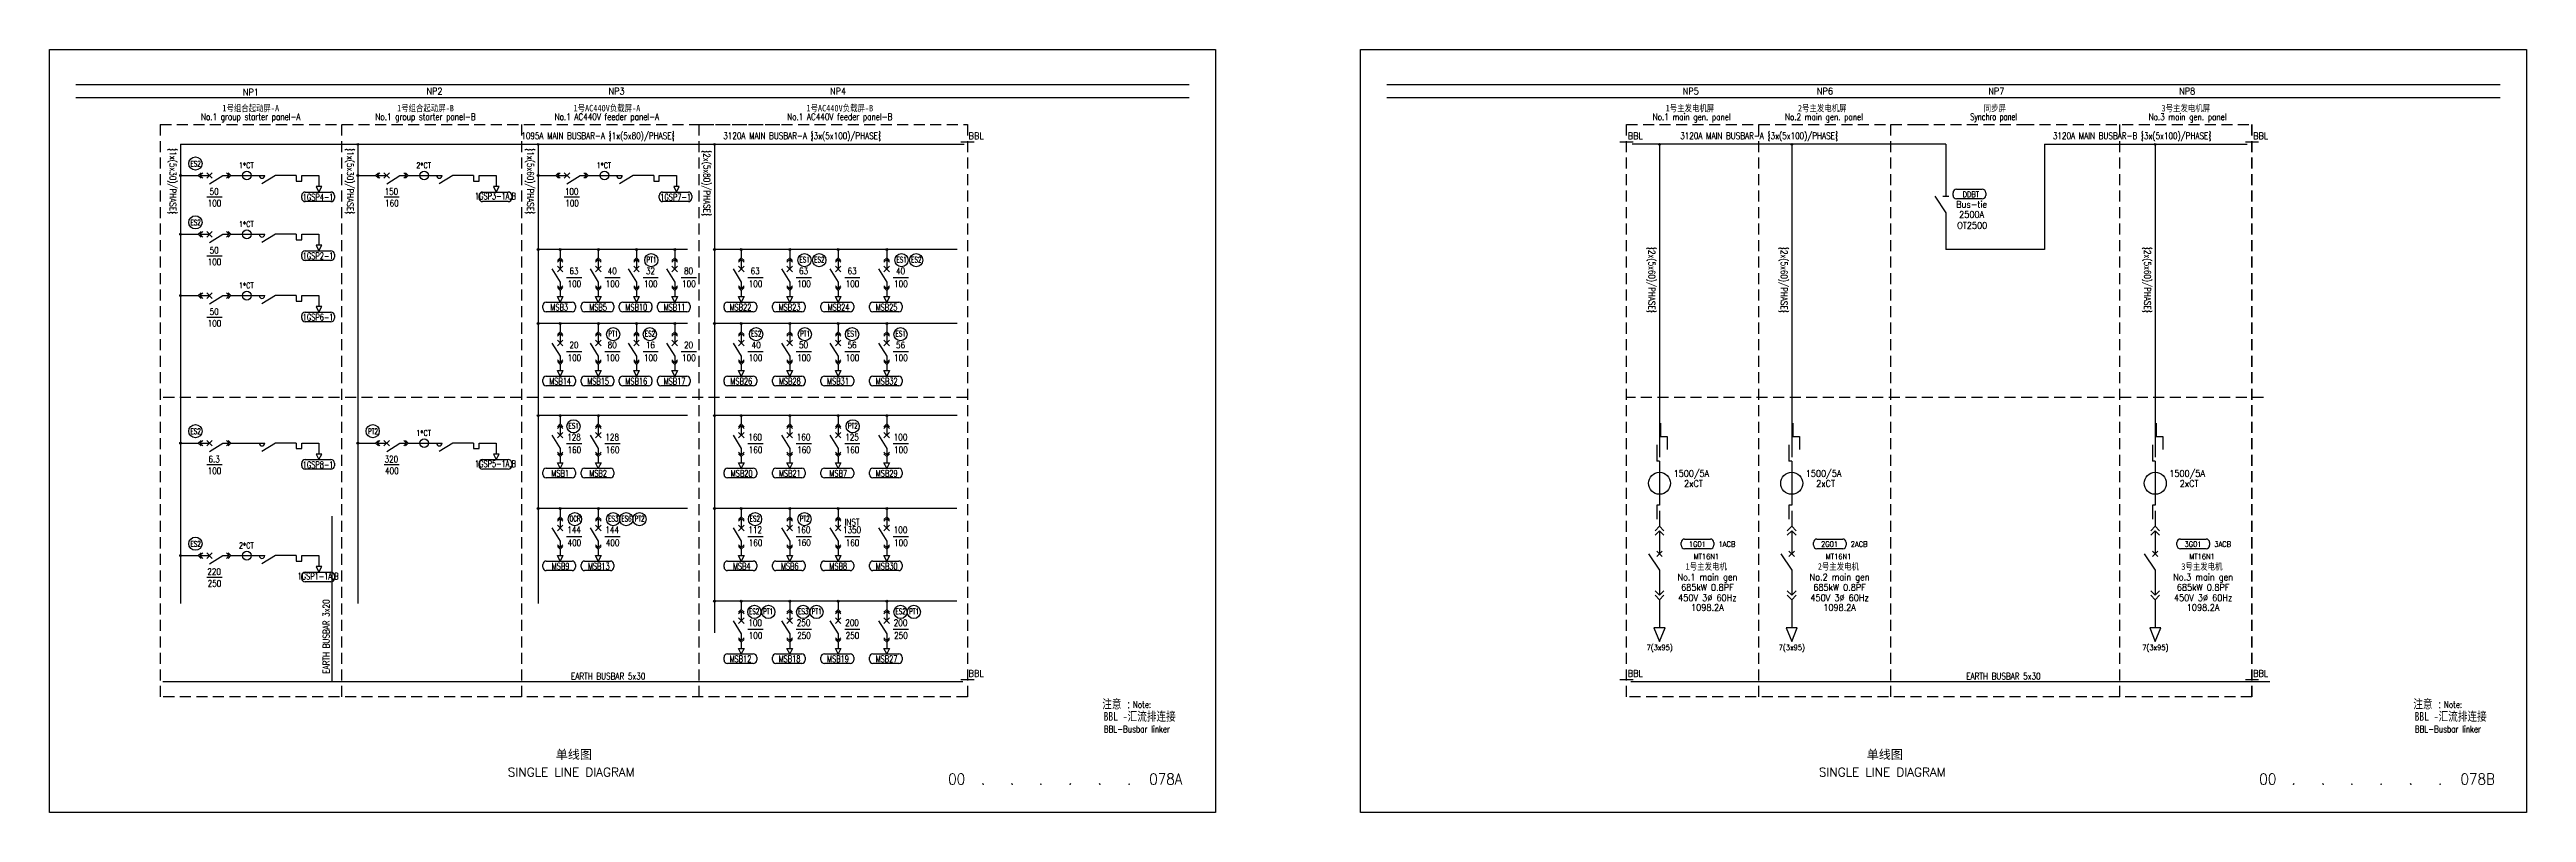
# Model space of a CAD drawing. Extents: x -598 to 568, y 398 to 572.
# Drawn here: x -598 to -35, y 398 to 572 of the extents above; entities that cross this region are included whole.
import ezdxf
from ezdxf.enums import TextEntityAlignment as Align

# ---------------------------------------------------------------- set-up
doc = ezdxf.new("R2010")
doc.units = 0
doc.header["$MEASUREMENT"] = 0
doc.linetypes.add('HIDDEN2', pattern=[0.1875, 0.125, -0.0625])
doc.layers.get('0').update_dxf_attribs({"linetype": 'CONTINUOUS'})
for name, color, linetype in [('_SUMMARY_OF_WORK', 7, 'CONTINUOUS'), ('LANDSCAPE', 7, 'CONTINUOUS'), ('MODIFIED MARK', 1, 'CONTINUOUS'), ('元件', 3, 'CONTINUOUS')]:
    doc.layers.add(name, color=color, linetype=linetype)
doc.styles.add('hzdxf', font='仿宋_GB2312.ttf')
doc.styles.add('HZTXT', font='仿宋_GB2312.ttf', dxfattribs={"width": 0.1})
doc.styles.get("Standard").update_dxf_attribs({"font": 'romans.shx'})

# ---------------------------------------------------------------- blocks, each defined once
blk = doc.blocks.new('A$C59D05EB8')
at = {"color": 3}
for p, q in [((2.75, 49.6), (2.75, 46.6)), ((2.75, 46.6), (4.25, 46.6)), ((4.25, 46.6), (4.25, 43.6)), ((1.88, 44.69), (1.88, 40.94)), ((2.5, 40.94), (1.88, 40.94)), ((2.5, 40.94), (2.5, 30.94)), ((1.88, 30.94), (1.88, 27.82)), ((2.5, 30.94), (1.88, 30.94)), ((2.5, 29.69), (2.5, 26.17)), ((2.5, 25.17), (2.5, 19.94)), ((0, 19.94), (2.5, 16.19)), ((3.12, 20.56), (1.88, 19.31)), ((1.88, 20.56), (3.12, 19.31)), ((2.5, 16.19), (2.5, 10.51)), ((2.5, 9.51), (2.5, 3.12)), ((3.75, 3.12), (1.25, 3.12)), ((1.25, 3.12), (2.5, 0)), ((2.5, 0), (3.75, 3.12))]:
    blk.add_line(p, q, dxfattribs=at)
for points in [[(1.5, 25.17), (2.5, 26.17), (3.5, 25.17)], [(1.5, 24.17), (2.5, 25.17), (3.5, 24.17)], [(1.5, 11.51), (2.5, 10.51), (3.5, 11.51)], [(1.5, 10.51), (2.5, 9.51), (3.5, 10.51)]]:
    blk.add_lwpolyline(points, dxfattribs=at)
blk.add_circle((2.5, 35.94), 2.5, dxfattribs=at)
blk = doc.blocks.new('A$C598858A7')
for p, q in [((-1, 0.78), (-1, 1.41)), ((-0.22, 2.19), (5.64, 2.19)), ((6.42, 1.41), (6.42, 0.78)), ((5.64, 0), (-0.22, 0))]:
    blk.add_line(p, q)
for centre, start, end in [((-0.22, 1.41), 90, 180), ((-0.22, 0.78), 180, 270), ((5.64, 1.41), 0, 90), ((5.64, 0.78), 270, 0)]:
    blk.add_arc(centre, 0.781, start, end)
blk = doc.blocks.new('A$C20F319FD')
at = {"color": 1}
for p, q in [((1.87, 11.94), (1.87, 10.05)), ((0, 7.52), (1.87, 4.52)), ((1.25, 9.43), (1.87, 10.05)), ((1.25, 9.05), (1.87, 9.67)), ((1.25, 6.89), (2.5, 8.14)), ((1.25, 8.14), (2.5, 6.89)), ((1.87, 10.05), (2.5, 9.43)), ((1.87, 9.67), (1.87, 7.52)), ((1.87, 9.67), (2.5, 9.05)), ((1.25, 3.67), (1.87, 3.05)), ((1.25, 3.29), (1.87, 2.67)), ((1.87, 0), (1.25, 1.25)), ((1.25, 1.25), (2.5, 1.25)), ((1.87, 4.52), (1.87, 3.05)), ((1.87, 3.05), (2.5, 3.67)), ((1.87, 2.67), (2.5, 3.29)), ((1.87, 2.67), (1.87, 1.25)), ((1.87, 1.52), (1.87, 1.25)), ((2.5, 1.25), (1.87, 0))]:
    blk.add_line(p, q, dxfattribs=at)
blk = doc.blocks.new('A$C47885F4E')
at = {"color": 1}
for p, q in [((0, 1.88), (1.89, 1.88)), ((1.89, 1.88), (2.52, 2.5)), ((2.52, 1.25), (1.89, 1.88)), ((2.27, 1.88), (2.89, 2.5)), ((2.27, 1.88), (4.43, 1.88)), ((2.89, 1.25), (2.27, 1.88)), ((5.05, 1.25), (3.8, 2.5)), ((3.8, 1.25), (5.05, 2.5)), ((4.43, 0), (7.43, 1.88)), ((7.43, 1.88), (8.89, 1.88)), ((8.89, 1.88), (8.27, 2.5)), ((8.27, 1.25), (8.89, 1.88)), ((9.27, 1.88), (8.65, 2.5)), ((8.65, 1.25), (9.27, 1.88)), ((9.27, 1.88), (10.69, 1.88))]:
    blk.add_line(p, q, dxfattribs=at)

msp = doc.modelspace()

# ---------------------------------------------------------------- linework, layer by layer
at = {"color": 3, "linetype": 'HIDDEN2', "ltscale": 20}
for p, q in [((-572.39, 554.62), (-450.15, 554.62)), ((-572.39, 554.62), (-572.39, 424.62)), ((-531.26, 554.62), (-531.26, 424.62)), ((-490.44, 554.62), (-490.44, 424.62)), ((-450.15, 554.62), (-450.15, 424.62)), ((-450.15, 554.62), (-450.15, 424.62)), ((-450.15, 554.62), (-389.21, 554.62)), ((-389.21, 554.62), (-389.21, 424.62)), ((-239.64, 554.62), (-173.65, 554.62)), ((-239.64, 424.62), (-239.64, 554.62)), ((-209.64, 424.62), (-209.64, 554.62)), ((-179.64, 424.62), (-179.64, 554.62)), ((-173.65, 554.62), (-149.64, 554.62)), ((-149.64, 554.62), (-97.7, 554.62)), ((-127.7, 424.62), (-127.7, 554.62)), ((-97.7, 554.62), (-97.7, 424.62)), ((-97.7, 424.62), (-97.7, 554.62)), ((-97.7, 424.62), (-97.7, 554.62)), ((-97.7, 424.62), (-97.7, 554.62)), ((-389.21, 492.62), (-572.39, 492.62)), ((-95.12, 492.62), (-239.64, 492.62)), ((-95.12, 492.62), (-97.7, 492.62)), ((-389.21, 424.62), (-572.39, 424.62)), ((-97.7, 424.62), (-239.64, 424.62))]:
    msp.add_line(p, q, dxfattribs=at)
at = {"color": 3, "linetype": 'HIDDEN2', "ltscale": 10}
msp.add_line((-448.05, 554.62), (-429.26, 554.62), dxfattribs=at)
at = {"color": 3}
for p, q in [((-567.79, 550.12), (-389.96, 550.12)), ((-567.79, 550.12), (-567.79, 445.84)), ((-527.55, 550.12), (-527.55, 445.84)), ((-490.31, 550.12), (-486.65, 550.12)), ((-486.65, 550.12), (-486.65, 445.84)), ((-446.62, 550.12), (-446.62, 439.15)), ((-390.71, 550.7), (-387.71, 550.7)), ((-241.13, 550.7), (-238.13, 550.7)), ((-167.15, 550.12), (-238.39, 550.12)), ((-232.16, 550.12), (-232.16, 479.06)), ((-202.16, 550.12), (-202.16, 479.06)), ((-167.15, 550.12), (-167.15, 538.35)), ((-144.79, 550.12), (-98.78, 550.12)), ((-119.66, 550.12), (-119.66, 479.06)), ((-99.19, 550.7), (-96.19, 550.7)), ((-567.79, 543.04), (-565.67, 543.04)), ((-554.98, 543.04), (-548.7, 543.04)), ((-546.22, 543.04), (-549.35, 541.16)), ((-541.56, 543.04), (-546.22, 543.04)), ((-541.56, 543.04), (-541.56, 541.79)), ((-541.56, 541.79), (-540.31, 541.79)), ((-540.31, 541.79), (-540.31, 543.04)), ((-540.31, 543.04), (-536.39, 543.04)), ((-537.01, 540.54), (-536.39, 539.29)), ((-535.76, 540.54), (-537.01, 540.54)), ((-536.39, 543.04), (-536.39, 540.54)), ((-536.39, 539.29), (-535.76, 540.54)), ((-527.55, 543.04), (-525.43, 543.04)), ((-514.74, 543.04), (-508.45, 543.04)), ((-505.98, 543.04), (-509.11, 541.16)), ((-501.31, 543.04), (-505.98, 543.04)), ((-501.31, 543.04), (-501.31, 541.79)), ((-501.31, 541.79), (-500.06, 541.79)), ((-500.06, 541.79), (-500.06, 543.04)), ((-500.06, 543.04), (-496.15, 543.04)), ((-496.77, 540.54), (-496.15, 539.29)), ((-495.52, 540.54), (-496.77, 540.54)), ((-496.15, 543.04), (-496.15, 540.54)), ((-496.15, 539.29), (-495.52, 540.54)), ((-486.65, 543.04), (-484.53, 543.04)), ((-473.84, 543.04), (-467.56, 543.04)), ((-465.08, 543.04), (-468.21, 541.16)), ((-460.42, 543.04), (-465.08, 543.04)), ((-460.42, 543.04), (-460.42, 541.79)), ((-460.42, 541.79), (-459.17, 541.79)), ((-459.17, 541.79), (-459.17, 543.04)), ((-459.17, 543.04), (-455.25, 543.04)), ((-455.87, 540.54), (-455.25, 539.29)), ((-454.62, 540.54), (-455.87, 540.54)), ((-455.25, 543.04), (-455.25, 540.54)), ((-455.25, 539.29), (-454.62, 540.54)), ((-169.65, 538.35), (-167.15, 534.6)), ((-167.83, 538.35), (-166.47, 538.35)), ((-167.15, 534.6), (-167.15, 526.23)), ((-567.79, 529.69), (-565.67, 529.69)), ((-554.98, 529.69), (-548.7, 529.69)), ((-546.22, 529.69), (-549.35, 527.82)), ((-541.56, 529.69), (-546.22, 529.69)), ((-541.56, 529.69), (-541.56, 528.44)), ((-541.56, 528.44), (-540.31, 528.44)), ((-540.31, 528.44), (-540.31, 529.69)), ((-540.31, 529.69), (-536.39, 529.69)), ((-536.39, 529.69), (-536.39, 527.19)), ((-537.01, 527.19), (-536.39, 525.94)), ((-535.76, 527.19), (-537.01, 527.19)), ((-536.39, 525.94), (-535.76, 527.19)), ((-452.78, 526.23), (-486.65, 526.23)), ((-391.58, 526.23), (-446.62, 526.23)), ((-567.79, 515.76), (-565.67, 515.76)), ((-554.98, 515.76), (-548.7, 515.76)), ((-546.22, 515.76), (-549.35, 513.89)), ((-541.56, 515.76), (-546.22, 515.76)), ((-541.56, 515.76), (-541.56, 514.51)), ((-541.56, 514.51), (-540.31, 514.51)), ((-540.31, 514.51), (-540.31, 515.76)), ((-540.31, 515.76), (-536.39, 515.76)), ((-537.01, 513.26), (-536.39, 512.01)), ((-535.76, 513.26), (-537.01, 513.26)), ((-536.39, 515.76), (-536.39, 513.26)), ((-536.39, 512.01), (-535.76, 513.26)), ((-452.78, 509.42), (-486.65, 509.42)), ((-391.58, 509.42), (-446.62, 509.42)), ((-452.78, 488.51), (-486.65, 488.51)), ((-391.58, 488.51), (-446.62, 488.51)), ((-567.79, 482.26), (-565.67, 482.26)), ((-554.98, 482.26), (-548.7, 482.26)), ((-546.22, 482.26), (-549.35, 480.39)), ((-541.56, 482.26), (-546.22, 482.26)), ((-541.56, 482.26), (-541.56, 481.01)), ((-541.56, 481.01), (-540.31, 481.01)), ((-540.31, 481.01), (-540.31, 482.26)), ((-540.31, 482.26), (-536.39, 482.26)), ((-537.01, 479.76), (-536.39, 478.51)), ((-535.76, 479.76), (-537.01, 479.76)), ((-536.39, 482.26), (-536.39, 479.76)), ((-536.39, 478.51), (-535.76, 479.76)), ((-527.55, 482.26), (-525.43, 482.26)), ((-514.74, 482.26), (-508.45, 482.26)), ((-505.98, 482.26), (-509.11, 480.39)), ((-501.31, 482.26), (-505.98, 482.26)), ((-501.31, 482.26), (-501.31, 481.01)), ((-501.31, 481.01), (-500.06, 481.01)), ((-500.06, 481.01), (-500.06, 482.26)), ((-500.06, 482.26), (-496.15, 482.26)), ((-496.77, 479.76), (-496.15, 478.51)), ((-495.52, 479.76), (-496.77, 479.76)), ((-496.15, 482.26), (-496.15, 479.76)), ((-496.15, 478.51), (-495.52, 479.76)), ((-452.78, 467.43), (-486.65, 467.43)), ((-481.65, 467.43), (-481.65, 465.54)), ((-391.61, 467.43), (-446.62, 467.43)), ((-483.53, 463), (-481.65, 460)), ((-482.28, 464.92), (-481.65, 465.54)), ((-482.28, 464.54), (-481.65, 465.16)), ((-482.28, 462.38), (-481.03, 463.63)), ((-482.28, 463.63), (-481.03, 462.38)), ((-481.65, 465.54), (-481.03, 464.92)), ((-481.65, 465.16), (-481.65, 463)), ((-481.65, 465.16), (-481.03, 464.54)), ((-567.79, 456.71), (-565.67, 456.71)), ((-554.98, 456.71), (-548.7, 456.71)), ((-546.22, 456.71), (-549.35, 454.83)), ((-541.56, 456.71), (-546.22, 456.71)), ((-541.56, 456.71), (-541.56, 455.46)), ((-541.56, 455.46), (-540.31, 455.46)), ((-540.31, 455.46), (-540.31, 456.71)), ((-540.31, 456.71), (-536.39, 456.71)), ((-536.39, 456.71), (-536.39, 454.21)), ((-482.28, 459.16), (-481.65, 458.54)), ((-482.28, 458.78), (-481.65, 458.16)), ((-481.65, 455.49), (-482.28, 456.74)), ((-482.28, 456.74), (-481.03, 456.74)), ((-481.65, 460), (-481.65, 458.54)), ((-481.65, 458.54), (-481.03, 459.16)), ((-481.65, 458.16), (-481.03, 458.78)), ((-481.65, 458.16), (-481.65, 456.74)), ((-481.65, 457), (-481.65, 456.74)), ((-481.03, 456.74), (-481.65, 455.49)), ((-537.01, 454.21), (-536.39, 452.96)), ((-535.76, 454.21), (-537.01, 454.21)), ((-536.39, 452.96), (-535.76, 454.21)), ((-391.61, 446.36), (-446.62, 446.36)), ((-390.71, 428.61), (-387.71, 428.61)), ((-241.14, 428.61), (-238.14, 428.61)), ((-93.68, 428.03), (-238.64, 428.03)), ((-99.2, 428.61), (-96.2, 428.61)), ((-96.15, 428.03), (-98.78, 428.03))]:
    msp.add_line(p, q, dxfattribs=at)
at = {"color": 1, "linetype": 'Continuous'}
msp.add_line((-533.39, 428.03), (-533.39, 465.71), dxfattribs=at)
at = {"color": 3, "linetype": 'Continuous', "lineweight": -3}
msp.add_line((-390.3, 428.03), (-571.85, 428.03), dxfattribs=at)
at = {"color": 0, "linetype": 'Continuous'}
for points in [[(-597.53, 571.65), (-332.93, 571.65), (-332.93, 398.38), (-597.53, 398.38)], [(-300.01, 571.65), (-35.41, 571.65), (-35.41, 398.38), (-300.01, 398.38)]]:
    msp.add_lwpolyline(points, close=True, dxfattribs=at)
at = {"color": 3}
for points in [[(-233.16, 462.37), (-232.16, 463.37), (-231.16, 462.37)], [(-233.16, 461.37), (-232.16, 462.37), (-231.16, 461.37)], [(-203.16, 462.37), (-202.16, 463.37), (-201.16, 462.37)], [(-203.16, 461.37), (-202.16, 462.37), (-201.16, 461.37)], [(-120.66, 462.37), (-119.66, 463.37), (-118.66, 462.37)], [(-120.66, 461.37), (-119.66, 462.37), (-118.66, 461.37)]]:
    msp.add_lwpolyline(points, dxfattribs=at)
at = {"color": 3, "linetype": 'Continuous'}
for centre, radius in [((-564.43, 545.75), 1.5), ((-527.55, 550.12), 0.208), ((-486.65, 550.12), 0.208), ((-446.62, 550.12), 0.208), ((-232.16, 550.12), 0.208), ((-202.16, 550.12), 0.208), ((-119.66, 550.12), 0.208), ((-567.79, 543.04), 0.208), ((-552.75, 543.04), 1), ((-527.55, 543.04), 0.208), ((-512.51, 543.04), 1), ((-486.65, 543.04), 0.208), ((-471.61, 543.04), 1), ((-567.79, 529.69), 0.208), ((-564.43, 532.4), 1.5), ((-552.75, 529.69), 1), ((-486.65, 526.23), 0.208), ((-481.65, 526.23), 0.208), ((-472.98, 526.23), 0.208), ((-464.32, 526.23), 0.208), ((-460.97, 523.8), 1.5), ((-455.65, 526.23), 0.208), ((-446.62, 526.23), 0.208), ((-440.54, 526.23), 0.208), ((-429.54, 526.23), 0.208), ((-426.19, 523.8), 1.5), ((-422.85, 523.8), 1.5), ((-418.54, 526.23), 0.208), ((-407.54, 526.23), 0.208), ((-404.19, 523.8), 1.5), ((-400.85, 523.8), 1.5), ((-567.79, 515.76), 0.208), ((-552.75, 515.76), 1), ((-486.65, 509.42), 0.208), ((-481.65, 509.42), 0.208), ((-472.98, 509.42), 0.208), ((-469.63, 506.99), 1.5), ((-464.32, 509.42), 0.208), ((-461.29, 506.99), 1.5), ((-455.65, 509.42), 0.208), ((-446.62, 509.42), 0.208), ((-440.54, 509.42), 0.208), ((-437.19, 506.99), 1.5), ((-429.54, 509.42), 0.208), ((-426.11, 506.99), 1.5), ((-418.54, 509.42), 0.208), ((-415.4, 506.99), 1.5), ((-407.54, 509.42), 0.208), ((-404.4, 506.99), 1.5), ((-564.43, 484.97), 1.5), ((-524.19, 484.97), 1.5), ((-486.65, 488.51), 0.208), ((-481.65, 488.51), 0.208), ((-478.63, 486.08), 1.5), ((-472.98, 488.51), 0.208), ((-446.62, 488.51), 0.208), ((-440.54, 488.51), 0.208), ((-429.54, 488.51), 0.208), ((-418.54, 488.51), 0.208), ((-415.26, 486.08), 1.5), ((-407.54, 488.51), 0.208), ((-567.79, 482.26), 0.208), ((-527.55, 482.26), 0.208), ((-512.51, 482.26), 1), ((-486.65, 467.43), 0.208), ((-481.65, 467.43), 0.208), ((-472.98, 467.43), 0.208), ((-446.62, 467.43), 0.208), ((-440.54, 467.43), 0.208), ((-429.54, 467.43), 0.208), ((-418.54, 467.43), 0.208), ((-407.54, 467.43), 0.208), ((-478.3, 465), 1.5), ((-469.63, 465), 1.5), ((-466.64, 465), 1.5), ((-463.65, 465), 1.5), ((-437.43, 465), 1.5), ((-426.19, 465), 1.5), ((-567.79, 456.71), 0.208), ((-564.43, 459.42), 1.5), ((-552.75, 456.71), 1), ((-446.62, 446.36), 0.208), ((-440.54, 446.36), 0.208), ((-437.58, 443.93), 1.5), ((-434.4, 443.93), 1.5), ((-429.54, 446.36), 0.208), ((-426.51, 443.93), 1.5), ((-423.48, 443.93), 1.5), ((-418.54, 446.36), 0.208), ((-407.54, 446.36), 0.208), ((-404.4, 443.93), 1.5), ((-401.38, 443.93), 1.5)]:
    msp.add_circle(centre, radius, dxfattribs=at)
at = {"color": 3}
for centre in [(-549.32, 543.04), (-509.08, 543.04), (-468.18, 543.04), (-549.32, 529.69), (-549.32, 515.76), (-549.32, 482.26), (-509.08, 482.26), (-549.32, 456.71)]:
    msp.add_arc(centre, 0.625, 180, 0, dxfattribs=at)
at = {"layer": 'LANDSCAPE', "color": 3}
for p, q in [((-338.93, 563.65), (-591.53, 563.65)), ((-41.41, 563.65), (-294.01, 563.65)), ((-338.93, 560.65), (-591.53, 560.65)), ((-41.41, 560.65), (-294.01, 560.65)), ((-561.85, 538.17), (-558.39, 538.17)), ((-521.61, 538.17), (-518.15, 538.17)), ((-480.71, 538.17), (-477.25, 538.17)), ((-561.85, 524.83), (-558.39, 524.83)), ((-480.18, 519.88), (-476.72, 519.88)), ((-471.51, 519.88), (-468.05, 519.88)), ((-462.84, 519.88), (-459.38, 519.88)), ((-454.17, 519.88), (-450.72, 519.88)), ((-439.07, 519.88), (-435.61, 519.88)), ((-428.07, 519.88), (-424.61, 519.88)), ((-417.07, 519.88), (-413.61, 519.88)), ((-406.07, 519.88), (-402.61, 519.88)), ((-561.85, 510.9), (-558.39, 510.9)), ((-480.18, 503.07), (-476.72, 503.07)), ((-471.51, 503.07), (-468.05, 503.07)), ((-462.84, 503.07), (-459.38, 503.07)), ((-454.17, 503.07), (-450.72, 503.07)), ((-439.07, 503.07), (-435.61, 503.07)), ((-428.07, 503.08), (-424.61, 503.08)), ((-417.07, 503.07), (-413.61, 503.07)), ((-406.07, 503.07), (-402.61, 503.07)), ((-480.18, 482.16), (-476.72, 482.16)), ((-471.51, 482.16), (-468.05, 482.16)), ((-439.07, 482.16), (-435.61, 482.16)), ((-428.07, 482.16), (-424.61, 482.16)), ((-417.07, 482.16), (-413.61, 482.16)), ((-406.07, 482.16), (-402.61, 482.16)), ((-561.85, 477.4), (-558.39, 477.4)), ((-521.61, 477.4), (-518.15, 477.4)), ((-480.18, 461.08), (-476.72, 461.08)), ((-471.51, 461.08), (-468.05, 461.08)), ((-439.07, 461.08), (-435.61, 461.08)), ((-428.07, 461.09), (-424.61, 461.09)), ((-417.07, 461.08), (-413.61, 461.08)), ((-406.07, 461.08), (-402.61, 461.08)), ((-561.85, 451.84), (-558.39, 451.84)), ((-439.07, 440.01), (-435.61, 440.01)), ((-428.07, 440.01), (-424.61, 440.01)), ((-417.07, 440.01), (-413.61, 440.01)), ((-406.07, 440.01), (-402.61, 440.01))]:
    msp.add_line(p, q, dxfattribs=at)
at = {"layer": 'MODIFIED MARK', "color": 3, "linetype": 'Continuous'}
for p, q in [((-144.79, 550.12), (-144.79, 526.23)), ((-144.79, 526.23), (-167.15, 526.23))]:
    msp.add_line(p, q, dxfattribs=at)

# ---------------------------------------------------------------- block references
at = {"color": 3, "linetype": 'Continuous'}
for p in [(-164.55, 537.72), (-539.31, 537.1), (-499.06, 537.1), (-458.17, 537.1), (-539.31, 523.75), (-539.31, 509.83), (-484.57, 512.1), (-475.9, 512.1), (-467.23, 512.1), (-458.57, 512.1), (-443.46, 512.1), (-432.46, 512.1), (-421.46, 512.1), (-410.46, 512.1), (-484.57, 495.29), (-475.9, 495.29), (-467.23, 495.29), (-458.57, 495.29), (-443.46, 495.29), (-432.46, 495.29), (-421.46, 495.29), (-410.46, 495.29), (-539.31, 476.33), (-499.06, 476.33), (-484.57, 474.37), (-475.9, 474.37), (-443.46, 474.37), (-432.46, 474.37), (-421.46, 474.37), (-410.46, 474.37), (-484.57, 453.3), (-475.9, 453.3), (-443.46, 453.3), (-432.46, 453.3), (-421.46, 453.3), (-410.46, 453.3), (-226.23, 458.29), (-196.23, 458.29), (-113.73, 458.29), (-539.31, 450.77), (-443.46, 432.22), (-432.46, 432.22), (-421.46, 432.22), (-410.46, 432.22)]:
    msp.add_blockref('A$C598858A7', p, dxfattribs=at)
at = {"color": 3}
for p in [(-234.66, 437.2), (-204.66, 437.2), (-122.16, 437.2)]:
    msp.add_blockref('A$C59D05EB8', p, dxfattribs=at)
at = {"layer": '_SUMMARY_OF_WORK', "color": 3, "linetype": 'Continuous'}
for p in [(-565.67, 541.16), (-525.43, 541.16), (-484.53, 541.16), (-565.67, 527.82), (-565.67, 513.89), (-565.67, 480.39), (-525.43, 480.39), (-565.67, 454.83)]:
    msp.add_blockref('A$C47885F4E', p, dxfattribs=at)
at = {"layer": 'MODIFIED MARK', "color": 3, "linetype": 'Continuous'}
for p in [(-483.53, 514.29), (-474.86, 514.29), (-466.19, 514.29), (-457.52, 514.29), (-442.42, 514.29), (-431.42, 514.29), (-420.42, 514.29), (-409.42, 514.29), (-483.53, 497.48), (-474.86, 497.48), (-466.19, 497.48), (-457.52, 497.48), (-442.42, 497.48), (-431.42, 497.48), (-420.42, 497.48), (-409.42, 497.48), (-483.53, 476.56), (-474.86, 476.56), (-442.42, 476.56), (-431.42, 476.56), (-420.42, 476.56), (-409.42, 476.56), (-474.86, 455.49), (-442.42, 455.49), (-431.42, 455.49), (-420.42, 455.49), (-409.42, 455.49), (-442.42, 434.41), (-431.42, 434.41), (-420.42, 434.41), (-409.42, 434.41)]:
    msp.add_blockref('A$C20F319FD', p, dxfattribs=at)

# ---------------------------------------------------------------- texts
at = {"color": 3, "linetype": 'Continuous'}
for s, width, p in [('No.1 group starter panel-A', 0.8, (-551.87, 556.14)), ('No.1 group starter panel-B', 0.8, (-512.21, 556.14)), ('No.1 AC440V feeder panel-A', 0.8, (-471.04, 556.14)), ('No.1 AC440V feeder panel-B', 0.8, (-418.19, 556.14)), (' No.1 main gen. panel', 0.8, (-225.26, 556.14)), (' No.2 main gen. panel', 0.8, (-195.24, 556.14)), ('Synchro panel', 0.7, (-156.34, 556.14)), (' No.3 main gen. panel', 0.8, (-112.72, 556.14))]:
    msp.add_text(s, height=1.5, dxfattribs=dict(at, width=width)).set_placement(p, align=Align.MIDDLE)
at = {"color": 3, "linetype": 'Continuous', "width": 0.8}
for s, style, p in [('1号组合起动屏-A', 'HZTXT', (-551.87, 558.38)), ('1号组合起动屏-B', 'HZTXT', (-512.21, 558.38)), ('1号AC440V负载屏-A', 'HZTXT', (-471.04, 558.38)), ('1号AC440V负载屏-B', 'HZTXT', (-418.19, 558.38)), ('1号主发电机屏', 'HZTXT', (-225.26, 558.38)), ('2号主发电机屏', 'HZTXT', (-195.24, 558.38)), ('同步屏', 'HZTXT', (-156.06, 558.38)), ('3号主发电机屏', 'HZTXT', (-112.72, 558.38)), ('1号主发电机', 'hzdxf', (-221.57, 454.29)), ('2号主发电机', 'hzdxf', (-191.57, 454.29)), ('3号主发电机', 'hzdxf', (-109.07, 454.29))]:
    msp.add_text(s, height=1.5, dxfattribs=dict(at, style=style)).set_placement(p, align=Align.MIDDLE)
at = {"color": 3}
for s, height, width, p in [('BBL', 1.5, 0.9, (-388.95, 551.29)), ('BBL', 1.5, 0.9, (-239.37, 551.29)), ('BBL', 1.5, 0.9, (-97.43, 551.29)), ('1*CT', 1.3, 0.7, (-554.53, 544.7)), ('2*CT', 1.3, 0.7, (-514.29, 544.7)), ('1*CT', 1.3, 0.7, (-473.39, 544.7)), ('1*CT', 1.3, 0.7, (-554.53, 531.35)), ('1*CT', 1.3, 0.7, (-554.53, 517.42)), ('1*CT', 1.3, 0.7, (-514.29, 483.92)), ('1500/5A', 1.5, 0.9, (-228.97, 474.64)), ('2xCT', 1.5, 0.9, (-226.6, 472.34)), ('1500/5A', 1.5, 0.9, (-198.97, 474.64)), ('2xCT', 1.5, 0.9, (-196.6, 472.34)), ('1500/5A', 1.5, 0.9, (-116.47, 474.64)), ('2xCT', 1.5, 0.9, (-114.1, 472.34)), ('2*CT', 1.3, 0.7, (-554.53, 458.37)), ('MT16N1', 1.25, 0.8, (-224.44, 455.88)), ('MT16N1', 1.25, 0.8, (-194.44, 455.88)), ('MT16N1', 1.25, 0.8, (-111.95, 455.88)), ('7(3x95)', 1.25, 0.8, (-235.1, 435.23)), ('7(3x95)', 1.25, 0.8, (-205.1, 435.23)), ('7(3x95)', 1.25, 0.8, (-122.6, 435.23)), ('BBL', 1.5, 0.9, (-388.95, 429.21)), ('BBL', 1.5, 0.9, (-239.37, 429.21)), ('BBL', 1.5, 0.9, (-97.43, 429.21))]:
    msp.add_text(s, height=height, dxfattribs=dict(at, width=width)).set_placement(p)
at = {"color": 3, "width": 0.8}
for s, p in [('{1x(5x30)/PHASE}', (-570.27, 549.25)), ('{1x(5x30)/PHASE}', (-530.02, 549.25)), ('{1x(5x60)/PHASE}', (-489.13, 549.25)), ('{2x(5x80)/PHASE}', (-449.1, 548.81)), ('{2x(5x60)/PHASE}', (-234.63, 526.85)), ('{2x(5x60)/PHASE}', (-204.63, 526.85)), ('{2x(5x60)/PHASE}', (-122.14, 526.85))]:
    msp.add_text(s, height=1.5, rotation=270, dxfattribs=at).set_placement(p)
at = {"color": 3}
for s, height, width, p in [('ES2', 1.25, 0.6, (-564.38, 545.08)), ('Bus-tie', 1.5, 0.9, (-161.32, 535.74)), ('2500A', 1.5, 0.9, (-161.32, 533.45)), ('ES2', 1.25, 0.6, (-564.38, 531.74)), ('OT2500', 1.5, 0.9, (-161.19, 530.96)), ('PT1', 1.25, 0.6, (-460.93, 523.29)), ('ES1', 1.25, 0.6, (-426.16, 523.3)), ('ES2', 1.25, 0.6, (-422.82, 523.3)), ('ES1', 1.25, 0.6, (-404.16, 523.3)), ('ES2', 1.25, 0.6, (-400.82, 523.3)), ('PT1', 1.25, 0.6, (-469.6, 506.48)), ('ES2', 1.25, 0.6, (-461.26, 506.49)), ('ES2', 1.25, 0.6, (-437.16, 506.49)), ('PT1', 1.25, 0.6, (-426.08, 506.49)), ('ES1', 1.25, 0.6, (-415.36, 506.49)), ('ES1', 1.25, 0.6, (-404.36, 506.49)), ('ES2', 1.25, 0.6, (-564.38, 484.31)), ('PT2', 1.25, 0.6, (-524.13, 484.31)), ('ES1', 1.25, 0.6, (-478.59, 485.57)), ('PT2', 1.25, 0.6, (-415.22, 485.57)), ('OCR', 1.25, 0.6, (-478.27, 464.49)), ('ES3', 1.25, 0.6, (-469.6, 464.49)), ('ES6', 1.25, 0.6, (-466.61, 464.49)), ('PT2', 1.25, 0.6, (-463.62, 464.49)), ('ES2', 1.25, 0.6, (-437.48, 464.5)), ('PT2', 1.25, 0.6, (-426.16, 464.5)), ('ES2', 1.25, 0.6, (-564.38, 458.75)), ('No.1 main gen', 1.5, 0.9, (-221.29, 451.09)), ('685kW 0.8PF', 1.5, 0.9, (-221.29, 448.76)), ('No.2 main gen', 1.5, 0.9, (-191.29, 451.09)), ('685kW 0.8PF', 1.5, 0.9, (-191.29, 448.76)), ('No.3 main gen', 1.5, 0.9, (-108.79, 451.09)), ('685kW 0.8PF', 1.5, 0.9, (-108.79, 448.76)), ('ES2', 1.25, 0.6, (-437.63, 443.42)), ('PT1', 1.25, 0.6, (-434.45, 443.42)), ('ES3', 1.25, 0.6, (-426.48, 443.42)), ('PT1', 1.25, 0.6, (-423.44, 443.42)), ('ES2', 1.25, 0.6, (-404.37, 443.42)), ('PT1', 1.25, 0.6, (-401.34, 443.42)), ('450V 3%%c 60Hz', 1.5, 0.9, (-221.29, 446.4)), ('1098.2A', 1.5, 0.9, (-221.29, 444.19)), ('450V 3%%c 60Hz', 1.5, 0.9, (-191.29, 446.4)), ('1098.2A', 1.5, 0.9, (-191.29, 444.19)), ('450V 3%%c 60Hz', 1.5, 0.9, (-108.79, 446.4)), ('1098.2A', 1.5, 0.9, (-108.79, 444.19))]:
    msp.add_text(s, height=height, dxfattribs=dict(at, width=width)).set_placement(p, align=Align.CENTER)
at = {"color": 3, "width": 0.8}
for s, p in [('DDBT', (-161.5, 538.75)), ('1G01', (-223.57, 459.32)), ('1ACB', (-216.85, 459.32)), ('2G01', (-193.57, 459.32)), ('2ACB', (-186.85, 459.32)), ('3G01', (-111.08, 459.32)), ('3ACB', (-104.35, 459.32))]:
    msp.add_text(s, height=1.25, dxfattribs=at).set_placement(p, align=Align.MIDDLE)
at = {"color": 3, "linetype": 'Continuous', "width": 0.8}
msp.add_text('EARTH BUSBAR 3x20', height=1.5, rotation=90, dxfattribs=at).set_placement((-534, 429.9))
for s, p in [('EARTH BUSBAR 5x30', (-479.19, 428.59)), ('EARTH BUSBAR 5x30', (-162.54, 428.59)), ('Note:', (-351.68, 422.13)), ('Note:', (-54.15, 422.13)), ('BBL-Busbar linker', (-358.28, 416.58)), ('BBL-Busbar linker', (-60.75, 416.58))]:
    msp.add_text(s, height=1.5, dxfattribs=at).set_placement(p)
at = {"color": 3, "linetype": 'Continuous', "style": 'hzdxf', "width": 0.8}
for s, p in [('注意 :', (-358.63, 422.01)), ('注意 :', (-61.1, 422.01)), ('BBL -汇流排连接', (-358.32, 419.21)), ('BBL -汇流排连接', (-60.8, 419.21))]:
    msp.add_text(s, height=2, dxfattribs=at).set_placement(p)
at = {"color": 3, "linetype": 'Continuous', "style": 'HZTXT'}
for p in [(-478.55, 411.62), (-181.03, 411.62)]:
    msp.add_text('单线图', height=2, dxfattribs=at).set_placement(p, align=Align.MIDDLE)
at = {"color": 3}
for p in [(-479.12, 406.56), (-181.59, 406.56)]:
    msp.add_text('SINGLE LINE DIAGRAM', height=2, dxfattribs=at).set_placement(p, align=Align.CENTER)
at = {"layer": 'LANDSCAPE', "color": 3}
for s, width, p in [('NP1', 0.9, (-551.84, 561.22)), ('NP2', 0.9, (-510.18, 561.45)), ('NP3', 0.9, (-468.86, 561.45)), ('NP4', 0.9, (-418.58, 561.45)), ('NP5', 0.9, (-225.07, 561.45)), ('NP6', 0.9, (-194.6, 561.45)), ('NP7', 0.9, (-155.71, 561.45)), ('NP8', 0.9, (-112.42, 561.45)), ('50', 0.8, (-560.18, 538.65)), ('150', 0.8, (-519.94, 538.65)), ('100', 0.8, (-479.04, 538.65)), ('100', 0.8, (-560.1, 535.99)), ('160', 0.8, (-519.85, 535.99)), ('100', 0.8, (-478.95, 535.99)), ('100', 0.8, (-560.1, 522.65)), ('50', 0.8, (-560.18, 525.3)), ('100', 0.8, (-478.42, 517.7)), ('63', 0.8, (-478.51, 520.61)), ('100', 0.8, (-469.75, 517.7)), ('40', 0.8, (-469.84, 520.61)), ('100', 0.8, (-461.09, 517.7)), ('32', 0.8, (-461.17, 520.61)), ('100', 0.8, (-452.42, 517.7)), ('80', 0.8, (-452.5, 520.61)), ('100', 0.8, (-437.31, 517.7)), ('63', 0.8, (-437.4, 520.61)), ('100', 0.8, (-426.31, 517.7)), ('63', 0.8, (-426.4, 520.61)), ('100', 0.8, (-415.31, 517.7)), ('63', 0.8, (-415.4, 520.61)), ('100', 0.8, (-404.31, 517.7)), ('40', 0.8, (-404.4, 520.61)), ('50', 0.8, (-560.18, 511.37)), ('100', 0.8, (-560.1, 508.72)), ('100', 0.8, (-478.42, 500.89)), ('20', 0.8, (-478.51, 503.8)), ('100', 0.8, (-469.75, 500.89)), ('80', 0.8, (-469.84, 503.8)), ('100', 0.8, (-461.09, 500.89)), ('16', 0.8, (-461.17, 503.8)), ('100', 0.8, (-452.42, 500.89)), ('20', 0.8, (-452.5, 503.8)), ('100', 0.8, (-437.31, 500.89)), ('40', 0.8, (-437.17, 503.8)), ('100', 0.8, (-426.31, 500.9)), ('50', 0.8, (-426.4, 503.81)), ('100', 0.8, (-415.31, 500.89)), ('56', 0.8, (-415.4, 503.8)), ('100', 0.8, (-404.31, 500.89)), ('56', 0.8, (-404.4, 503.8)), ('128', 0.8, (-478.51, 482.88)), ('128', 0.8, (-469.84, 482.88)), ('160', 0.8, (-437.4, 482.88)), ('160', 0.8, (-426.4, 482.89)), ('125', 0.8, (-415.4, 482.88)), ('100', 0.8, (-404.4, 482.88)), ('6.3', 0.8, (-560.18, 477.87)), ('320', 0.8, (-519.94, 477.87)), ('160', 0.8, (-478.42, 479.98)), ('160', 0.8, (-469.75, 479.98)), ('160', 0.8, (-437.31, 479.98)), ('160', 0.8, (-426.31, 479.98)), ('160', 0.8, (-415.31, 479.98)), ('100', 0.8, (-404.31, 479.98)), ('100', 0.8, (-560.1, 475.22)), ('400', 0.8, (-519.85, 475.22)), ('144', 0.8, (-478.51, 461.81)), ('144', 0.8, (-469.84, 461.81)), ('112', 0.8, (-437.4, 461.81)), ('160', 0.8, (-426.4, 461.81)), ('1350', 0.8, (-415.4, 461.81)), ('INST', 0.8, (-415.4, 463.57)), ('100', 0.8, (-404.4, 461.81)), ('400', 0.8, (-478.42, 458.9)), ('400', 0.8, (-469.75, 458.9)), ('160', 0.8, (-437.31, 458.9)), ('160', 0.8, (-426.31, 458.91)), ('160', 0.8, (-415.31, 458.9)), ('100', 0.8, (-404.31, 458.9)), ('220', 0.8, (-560.18, 452.32)), ('250', 0.8, (-560.1, 449.66)), ('100', 0.8, (-437.4, 440.73)), ('100', 0.8, (-437.31, 437.83)), ('250', 0.8, (-426.31, 437.83)), ('200', 0.8, (-415.4, 440.73)), ('250', 0.8, (-415.31, 437.83)), ('200', 0.8, (-404.4, 440.73)), ('250', 0.8, (-404.31, 437.83))]:
    msp.add_text(s, height=1.5, dxfattribs=dict(at, width=width)).set_placement(p, align=Align.CENTER)
for s, height, width, p in [('1095A MAIN BUSBAR-A {1x(5x80)/PHASE}', 1.5, 0.8, (-490.47, 551.31)), ('3120A MAIN BUSBAR-A {3x(5x100)/PHASE}', 1.5, 0.8, (-444.63, 551.31)), ('3120A MAIN BUSBAR-A {3x(5x100)/PHASE}', 1.5, 0.8, (-227.46, 551.31)), ('3120A MAIN BUSBAR-B {3x(5x100)/PHASE}', 1.5, 0.8, (-142.88, 551.31)), ('00', 2.5, 0.9, (-393.59, 404.73)), ('.', 2.5, 0.9, (-386.17, 404.73)), ('.', 2.5, 0.9, (-379.57, 404.73)), ('.', 2.5, 0.9, (-373.05, 404.73)), ('.', 2.5, 0.9, (-366.37, 404.73)), ('.', 2.5, 0.9, (-359.69, 404.73)), ('.', 2.5, 0.9, (-353, 404.73)), ('078A', 2.5, 0.9, (-347.96, 404.73)), ('00', 2.5, 0.9, (-96.04, 404.73)), ('.', 2.5, 0.9, (-88.73, 404.73)), ('.', 2.5, 0.9, (-82.05, 404.73)), ('.', 2.5, 0.9, (-75.53, 404.73)), ('.', 2.5, 0.9, (-68.85, 404.73)), ('.', 2.5, 0.9, (-62.16, 404.73)), ('.', 2.5, 0.9, (-55.48, 404.73)), ('078B', 2.5, 0.9, (-50.38, 404.73))]:
    msp.add_text(s, height=height, dxfattribs=dict(at, width=width)).set_placement(p)
at = {"layer": 'LANDSCAPE', "color": 1, "width": 0.8}
msp.add_text('250', height=1.5, dxfattribs=at).set_placement((-426.4, 440.73), align=Align.CENTER)
at = {"layer": '元件', "color": 3, "width": 0.6}
for s, p in [('1GSP4-1', (-536.59, 538.13)), ('1GSP3-1A,B', (-496.34, 538.13)), ('1GSP7-1', (-455.44, 538.13)), ('1GSP2-1', (-536.59, 524.78)), ('1GSP6-1', (-536.59, 510.85)), ('1GSP8-1', (-536.59, 477.35)), ('1GSP5-1A,B', (-496.34, 477.35)), ('1GSP1-1A,B', (-536.59, 451.8))]:
    msp.add_text(s, height=1.5, dxfattribs=at).set_placement(p, align=Align.MIDDLE)
at = {"layer": '元件', "color": 1, "width": 0.6}
for s, p in [('MSB3', (-481.85, 513.12)), ('MSB5', (-473.03, 513.12)), ('MSB10', (-464.37, 513.12)), ('MSB11', (-455.7, 513.12)), ('MSB22', (-440.74, 513.12)), ('MSB23', (-429.59, 513.12)), ('MSB24', (-418.48, 513.12)), ('MSB25', (-407.59, 513.12)), ('MSB14', (-481.65, 496.32)), ('MSB15', (-473.03, 496.32)), ('MSB16', (-464.37, 496.32)), ('MSB17', (-455.7, 496.32)), ('MSB26', (-440.54, 496.32)), ('MSB28', (-429.54, 496.32)), ('MSB31', (-418.59, 496.32)), ('MSB32', (-407.54, 496.32)), ('MSB1', (-481.65, 475.4)), ('MSB2', (-473.03, 475.4)), ('MSB20', (-440.45, 475.4)), ('MSB21', (-429.54, 475.4)), ('MSB7', (-418.54, 475.4)), ('MSB29', (-407.54, 475.4)), ('MSB9', (-481.56, 454.32)), ('MSB13', (-472.89, 454.32)), ('MSB4', (-440.45, 454.32)), ('MSB6', (-429.54, 454.32)), ('MSB8', (-418.54, 454.32)), ('MSB30', (-407.54, 454.32)), ('MSB12', (-440.74, 433.25)), ('MSB18', (-429.59, 433.25)), ('MSB19', (-418.59, 433.25)), ('MSB27', (-407.59, 433.25))]:
    msp.add_text(s, height=1.5, dxfattribs=at).set_placement(p, align=Align.MIDDLE)

doc.saveas('drawing.dxf')
